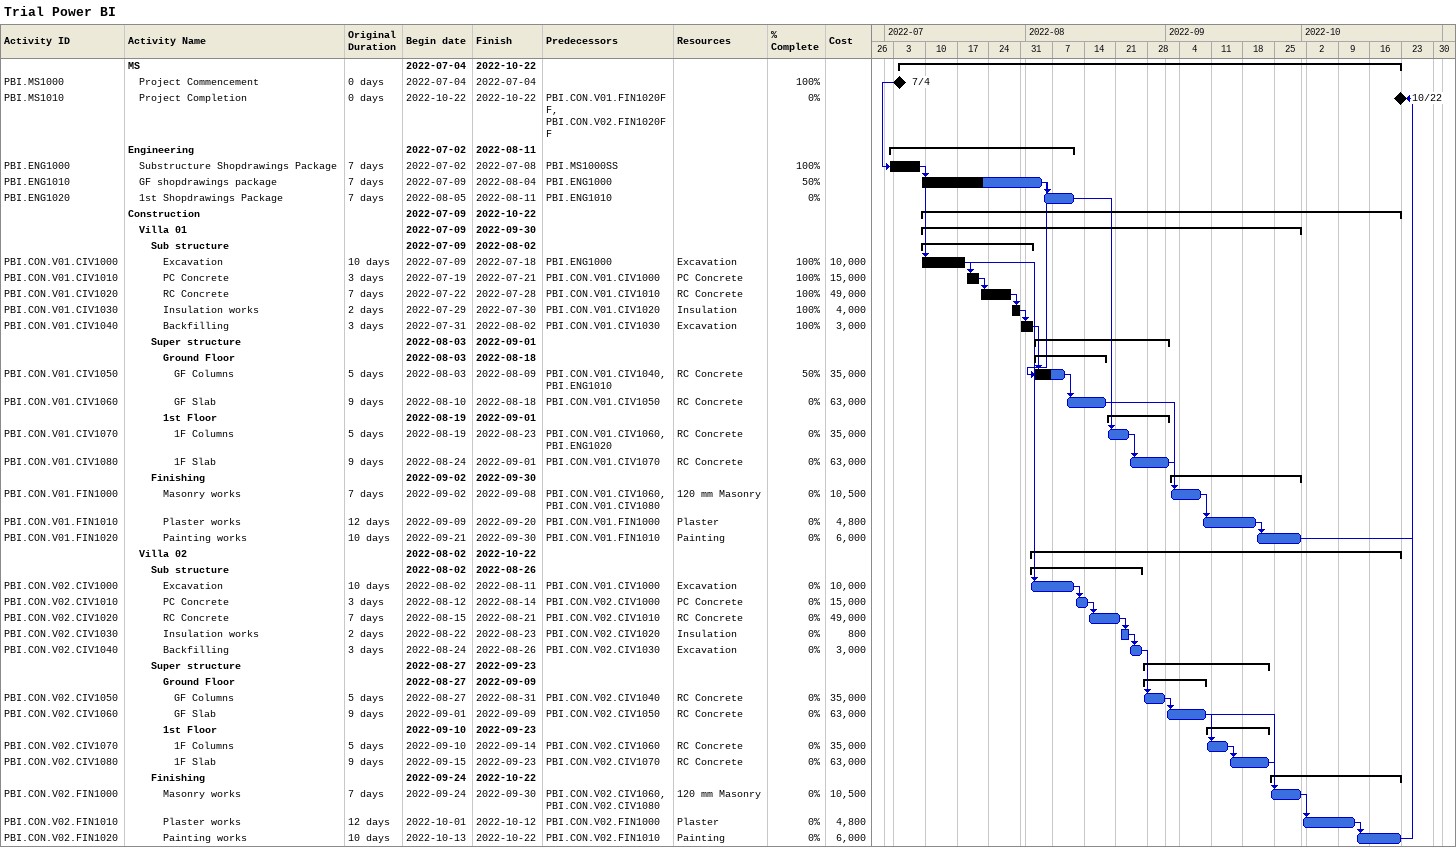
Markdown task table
Trial Power BI

| ID | Level | Task | Original duration | Start | Finish | Predecessors | Resources | % complete | Cost |
|---|---|---|---|---|---|---|---|---|---|
|  | 1 | **MS** |  | 2022-07-04 | 2022-10-22 |  |  |  |  |
| PBI.MS1000 | 2 | Project Commencement | 0d | 2022-07-04 | 2022-07-04 |  |  | 100 |  |
| PBI.MS1010 | 2 | Project Completion | 0d | 2022-10-22 | 2022-10-22 | PBI.CON.V01.FIN1020FF, PBI.CON.V02.FIN1020FF |  | 0 |  |
|  | 1 | **Engineering** |  | 2022-07-02 | 2022-08-11 |  |  |  |  |
| PBI.ENG1000 | 2 | Substructure Shopdrawings Package | 7d | 2022-07-02 | 2022-07-08 | PBI.MS1000SS |  | 100 |  |
| PBI.ENG1010 | 2 | GF shopdrawings package | 7d | 2022-07-09 | 2022-08-04 | PBI.ENG1000 |  | 50 |  |
| PBI.ENG1020 | 2 | 1st Shopdrawings Package | 7d | 2022-08-05 | 2022-08-11 | PBI.ENG1010 |  | 0 |  |
|  | 1 | **Construction** |  | 2022-07-09 | 2022-10-22 |  |  |  |  |
|  | 2 | **Villa 01** |  | 2022-07-09 | 2022-09-30 |  |  |  |  |
|  | 3 | **Sub structure** |  | 2022-07-09 | 2022-08-02 |  |  |  |  |
| PBI.CON.V01.CIV1000 | 4 | Excavation | 10d | 2022-07-09 | 2022-07-18 | PBI.ENG1000 | Excavation | 100 | 10000 |
| PBI.CON.V01.CIV1010 | 4 | PC Concrete | 3d | 2022-07-19 | 2022-07-21 | PBI.CON.V01.CIV1000 | PC Concrete | 100 | 15000 |
| PBI.CON.V01.CIV1020 | 4 | RC Concrete | 7d | 2022-07-22 | 2022-07-28 | PBI.CON.V01.CIV1010 | RC Concrete | 100 | 49000 |
| PBI.CON.V01.CIV1030 | 4 | Insulation works | 2d | 2022-07-29 | 2022-07-30 | PBI.CON.V01.CIV1020 | Insulation | 100 | 4000 |
| PBI.CON.V01.CIV1040 | 4 | Backfilling | 3d | 2022-07-31 | 2022-08-02 | PBI.CON.V01.CIV1030 | Excavation | 100 | 3000 |
|  | 3 | **Super structure** |  | 2022-08-03 | 2022-09-01 |  |  |  |  |
|  | 4 | **Ground Floor** |  | 2022-08-03 | 2022-08-18 |  |  |  |  |
| PBI.CON.V01.CIV1050 | 5 | GF Columns | 5d | 2022-08-03 | 2022-08-09 | PBI.CON.V01.CIV1040, PBI.ENG1010 | RC Concrete | 50 | 35000 |
| PBI.CON.V01.CIV1060 | 5 | GF Slab | 9d | 2022-08-10 | 2022-08-18 | PBI.CON.V01.CIV1050 | RC Concrete | 0 | 63000 |
|  | 4 | **1st Floor** |  | 2022-08-19 | 2022-09-01 |  |  |  |  |
| PBI.CON.V01.CIV1070 | 5 | 1F Columns | 5d | 2022-08-19 | 2022-08-23 | PBI.CON.V01.CIV1060, PBI.ENG1020 | RC Concrete | 0 | 35000 |
| PBI.CON.V01.CIV1080 | 5 | 1F Slab | 9d | 2022-08-24 | 2022-09-01 | PBI.CON.V01.CIV1070 | RC Concrete | 0 | 63000 |
|  | 3 | **Finishing** |  | 2022-09-02 | 2022-09-30 |  |  |  |  |
| PBI.CON.V01.FIN1000 | 4 | Masonry works | 7d | 2022-09-02 | 2022-09-08 | PBI.CON.V01.CIV1060, PBI.CON.V01.CIV1080 | 120 mm Masonry | 0 | 10500 |
| PBI.CON.V01.FIN1010 | 4 | Plaster works | 12d | 2022-09-09 | 2022-09-20 | PBI.CON.V01.FIN1000 | Plaster | 0 | 4800 |
| PBI.CON.V01.FIN1020 | 4 | Painting works | 10d | 2022-09-21 | 2022-09-30 | PBI.CON.V01.FIN1010 | Painting | 0 | 6000 |
|  | 2 | **Villa 02** |  | 2022-08-02 | 2022-10-22 |  |  |  |  |
|  | 3 | **Sub structure** |  | 2022-08-02 | 2022-08-26 |  |  |  |  |
| PBI.CON.V02.CIV1000 | 4 | Excavation | 10d | 2022-08-02 | 2022-08-11 | PBI.CON.V01.CIV1000 | Excavation | 0 | 10000 |
| PBI.CON.V02.CIV1010 | 4 | PC Concrete | 3d | 2022-08-12 | 2022-08-14 | PBI.CON.V02.CIV1000 | PC Concrete | 0 | 15000 |
| PBI.CON.V02.CIV1020 | 4 | RC Concrete | 7d | 2022-08-15 | 2022-08-21 | PBI.CON.V02.CIV1010 | RC Concrete | 0 | 49000 |
| PBI.CON.V02.CIV1030 | 4 | Insulation works | 2d | 2022-08-22 | 2022-08-23 | PBI.CON.V02.CIV1020 | Insulation | 0 | 800 |
| PBI.CON.V02.CIV1040 | 4 | Backfilling | 3d | 2022-08-24 | 2022-08-26 | PBI.CON.V02.CIV1030 | Excavation | 0 | 3000 |
|  | 3 | **Super structure** |  | 2022-08-27 | 2022-09-23 |  |  |  |  |
|  | 4 | **Ground Floor** |  | 2022-08-27 | 2022-09-09 |  |  |  |  |
| PBI.CON.V02.CIV1050 | 5 | GF Columns | 5d | 2022-08-27 | 2022-08-31 | PBI.CON.V02.CIV1040 | RC Concrete | 0 | 35000 |
| PBI.CON.V02.CIV1060 | 5 | GF Slab | 9d | 2022-09-01 | 2022-09-09 | PBI.CON.V02.CIV1050 | RC Concrete | 0 | 63000 |
|  | 4 | **1st Floor** |  | 2022-09-10 | 2022-09-23 |  |  |  |  |
| PBI.CON.V02.CIV1070 | 5 | 1F Columns | 5d | 2022-09-10 | 2022-09-14 | PBI.CON.V02.CIV1060 | RC Concrete | 0 | 35000 |
| PBI.CON.V02.CIV1080 | 5 | 1F Slab | 9d | 2022-09-15 | 2022-09-23 | PBI.CON.V02.CIV1070 | RC Concrete | 0 | 63000 |
|  | 3 | **Finishing** |  | 2022-09-24 | 2022-10-22 |  |  |  |  |
| PBI.CON.V02.FIN1000 | 4 | Masonry works | 7d | 2022-09-24 | 2022-09-30 | PBI.CON.V02.CIV1060, PBI.CON.V02.CIV1080 | 120 mm Masonry | 0 | 10500 |
| PBI.CON.V02.FIN1010 | 4 | Plaster works | 12d | 2022-10-01 | 2022-10-12 | PBI.CON.V02.FIN1000 | Plaster | 0 | 4800 |
| PBI.CON.V02.FIN1020 | 4 | Painting works | 10d | 2022-10-13 | 2022-10-22 | PBI.CON.V02.FIN1010 | Painting | 0 | 6000 |
